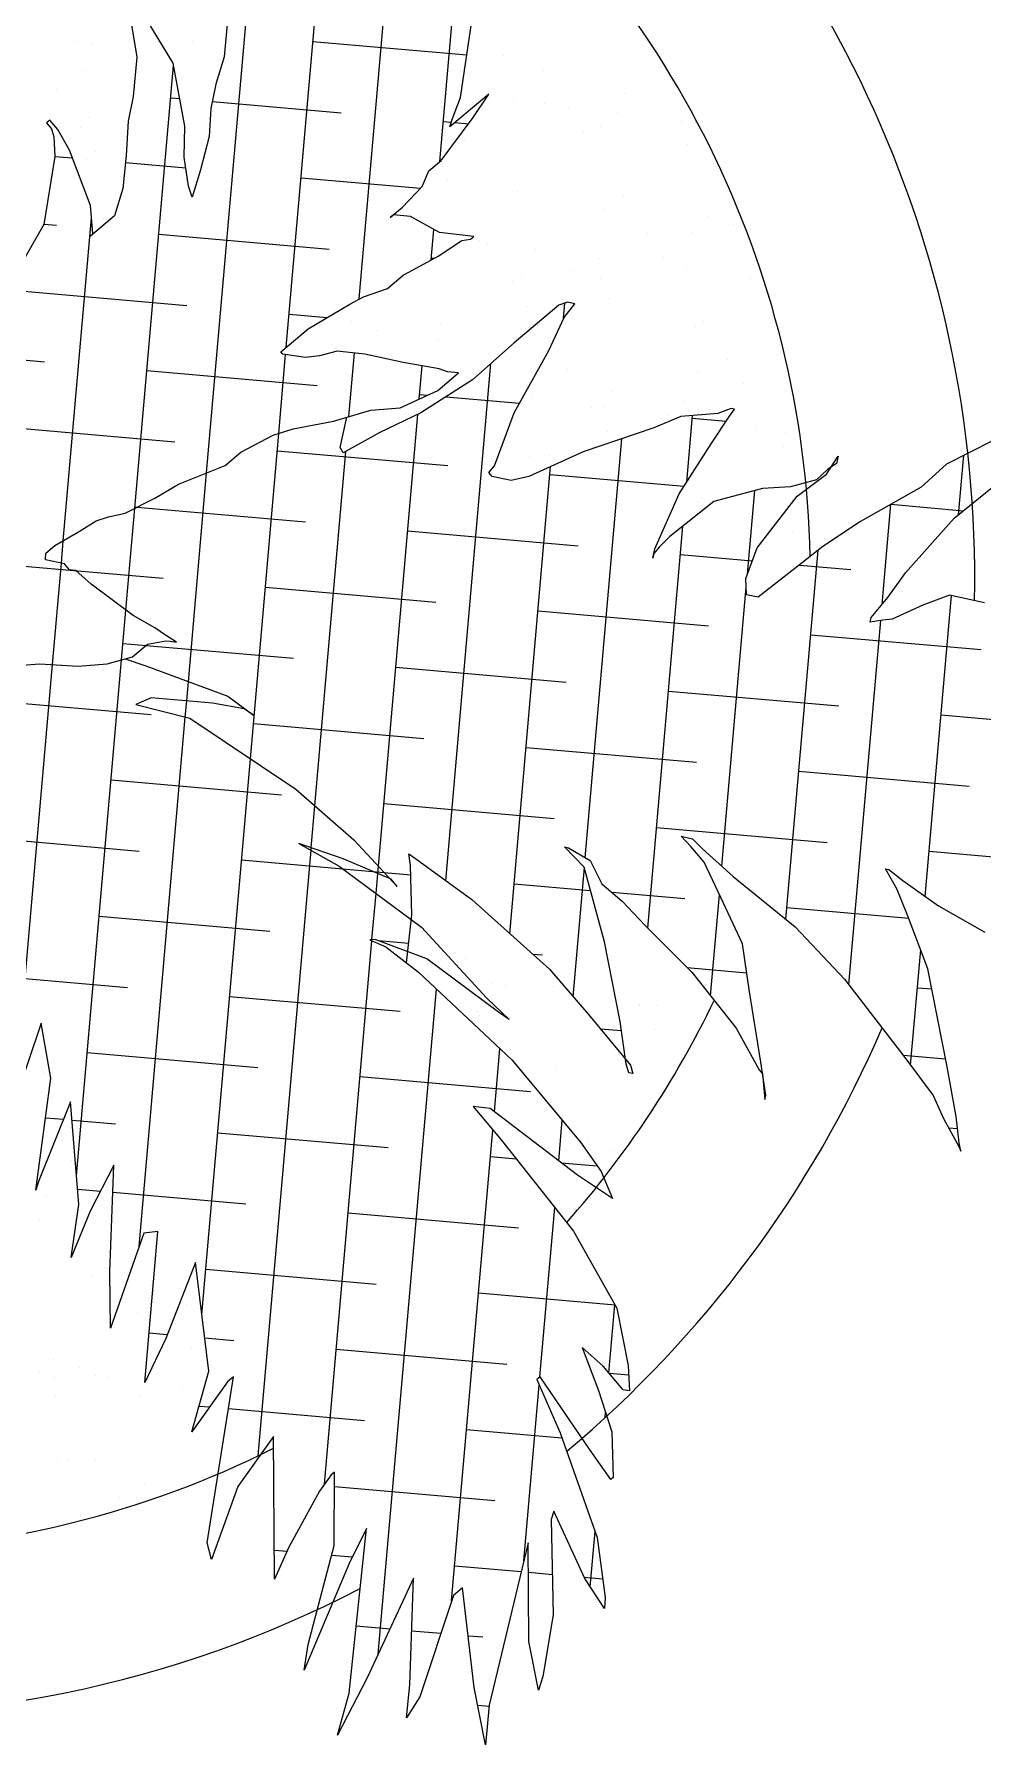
# Model space of a CAD drawing. Header units: inches. Extents: x -422522 to 22891, y -2973 to 414515.
# Drawn here: x 22395.19 to 22408.22, y 5241.13 to 5264.6 of the extents above; entities that cross this region are included whole.
import ezdxf

# ---------------------------------------------------------------- set-up
doc = ezdxf.new("R2010")
doc.units = ezdxf.units.IN
doc.header["$MEASUREMENT"] = 0
doc.layers.add('ARREDAMENTO', color=8, linetype='Continuous', lineweight=13)

msp = doc.modelspace()

# ---------------------------------------------------------------- linework, layer by layer
at = {"layer": 'ARREDAMENTO'}
for p, q in [((22399.65459, 5260.97092), (22400.36092, 5269.05963)), ((22400.76244, 5262.85756), (22401.07153, 5266.39724)), ((22398.65365, 5260.30861), (22399.16534, 5266.16824)), ((22397.55986, 5258.58296), (22398.18663, 5265.76052)), ((22396.4966, 5264.92386), (22396.60227, 5264.2893)), ((22397.85075, 5264.83653), (22397.8013, 5264.29431)), ((22401.04578, 5263.73519), (22401.20624, 5264.81566)), ((22397.09932, 5264.2058), (22396.75437, 5264.7786)), ((22395.79303, 5264.50052), (22395.79303, 5264.50052)), ((22395.97933, 5264.47602), (22395.97933, 5264.47602)), ((22397.36144, 5264.50556), (22397.36144, 5264.50556)), ((22399.02003, 5264.5042), (22401.13259, 5264.31973)), ((22395.8614, 5264.10904), (22395.8614, 5264.10904)), ((22396.60227, 5264.2893), (22396.55282, 5263.74708)), ((22396.57462, 5258.10039), (22397.10509, 5264.17515)), ((22397.26228, 5263.34115), (22397.09932, 5264.2058)), ((22397.8013, 5264.29431), (22397.6878, 5263.92087)), ((22397.76693, 5264.2078), (22397.76693, 5264.2078)), ((22401.64187, 5264.30909), (22401.64187, 5264.30909)), ((22402.19059, 5264.10808), (22402.19059, 5264.10808)), ((22397.6878, 5263.92087), (22397.61985, 5263.58566)), ((22397.69267, 5263.98581), (22397.69267, 5263.98581)), ((22402.93224, 5263.90247), (22402.93224, 5263.90247)), ((22395.49522, 5263.84386), (22395.49522, 5263.84386)), ((22396.55282, 5263.74708), (22396.48487, 5263.41187)), ((22397.06637, 5263.7317), (22397.19072, 5263.72084)), ((22397.63931, 5263.68167), (22399.40628, 5263.52737)), ((22401.43324, 5263.78224), (22400.89813, 5263.33308)), ((22400.93673, 5263.44893), (22401.04578, 5263.73519)), ((22401.1287, 5263.79895), (22401.1287, 5263.79895)), ((22401.2171, 5263.46173), (22401.43324, 5263.78224)), ((22401.77283, 5263.72486), (22401.77283, 5263.72486)), ((22402.00804, 5263.68333), (22402.00804, 5263.68333)), ((22402.19434, 5263.65884), (22402.19434, 5263.65884)), ((22403.29067, 5263.78952), (22403.29067, 5263.78952)), ((22395.40664, 5263.42481), (22395.36109, 5263.38658)), ((22395.36109, 5263.38658), (22395.42959, 5263.30498)), ((22395.51622, 5263.29425), (22395.40664, 5263.42481)), ((22395.93506, 5263.4627), (22395.93506, 5263.4627)), ((22396.48487, 5263.41187), (22396.45356, 5262.94051)), ((22397.61985, 5263.58566), (22397.59299, 5263.20148)), ((22400.78019, 5262.87246), (22401.2171, 5263.46173)), ((22400.81022, 5263.40478), (22400.91886, 5263.39529)), ((22400.89813, 5263.33308), (22400.93673, 5263.44893)), ((22400.96722, 5263.39107), (22401.1527, 5263.37487)), ((22402.52182, 5263.58833), (22402.52182, 5263.58833)), ((22403.20037, 5263.52656), (22403.20037, 5263.52656)), ((22404.07971, 5263.41094), (22404.07971, 5263.41094)), ((22404.26602, 5263.38644), (22404.26602, 5263.38644)), ((22395.42959, 5263.30498), (22395.46392, 5263.19471)), ((22395.46392, 5263.19471), (22395.47566, 5262.9264)), ((22395.67615, 5263.01123), (22395.51622, 5263.29425)), ((22395.82646, 5263.32411), (22395.82646, 5263.32411)), ((22396.2935, 5263.34975), (22396.2935, 5263.34975)), ((22397.25143, 5262.91479), (22397.26228, 5263.34115)), ((22397.59299, 5263.20148), (22397.47505, 5262.74086)), ((22401.10037, 5263.15737), (22401.10037, 5263.15737)), ((22402.7339, 5263.25556), (22402.7339, 5263.25556)), ((22402.96848, 5263.34316), (22402.96848, 5263.34316)), ((22395.47566, 5262.9264), (22395.32641, 5261.99442)), ((22395.47561, 5262.92751), (22395.71588, 5262.90653)), ((22395.96435, 5262.25171), (22395.67615, 5263.01123)), ((22396.03853, 5262.99134), (22396.03853, 5262.99134)), ((22396.45356, 5262.94051), (22396.40856, 5262.48548)), ((22397.3112, 5262.51988), (22397.25143, 5262.91479)), ((22401.45881, 5263.04442), (22401.45881, 5263.04442)), ((22404.1582, 5263.09662), (22404.1582, 5263.09662)), ((22395.91488, 5262.88883), (22395.91488, 5262.88883)), ((22396.44391, 5262.84296), (22397.27326, 5262.77053)), ((22397.47505, 5262.74086), (22397.36155, 5262.36742)), ((22400.5185, 5262.51372), (22400.60941, 5262.72911)), ((22400.60941, 5262.72911), (22400.78019, 5262.87246)), ((22404.13526, 5262.80317), (22404.13526, 5262.80317)), ((22396.40856, 5262.48548), (22396.29506, 5262.11204)), ((22397.36155, 5262.36742), (22397.3112, 5262.51988)), ((22398.85656, 5262.63228), (22400.49507, 5262.4892)), ((22400.24988, 5262.23261), (22400.5185, 5262.51372)), ((22400.86768, 5262.59386), (22400.86768, 5262.59386)), ((22401.82878, 5262.44833), (22401.82878, 5262.44833)), ((22403.14345, 5262.51356), (22403.14345, 5262.51356)), ((22395.99904, 5261.86357), (22395.96435, 5262.25171)), ((22400.0791, 5262.08926), (22400.24988, 5262.23261)), ((22403.28731, 5262.38719), (22403.28731, 5262.38719)), ((22395.32641, 5261.99442), (22394.77601, 5261.03171)), ((22395.32689, 5261.9974), (22395.49896, 5261.98237)), ((22395.59251, 5257.65361), (22395.97936, 5262.08374)), ((22396.29506, 5262.11204), (22395.96489, 5261.8349)), ((22396.14627, 5262.07379), (22396.14627, 5262.07379)), ((22400.12464, 5262.12749), (22400.0791, 5262.08926)), ((22400.35947, 5262.10205), (22400.12464, 5262.12749)), ((22400.75867, 5261.88079), (22400.35947, 5262.10205)), ((22403.0185, 5262.20179), (22403.0185, 5262.20179)), ((22404.43382, 5262.10694), (22404.43382, 5262.10694)), ((22404.79225, 5261.99399), (22404.79225, 5261.99399)), ((22395.96489, 5261.8349), (22395.99904, 5261.86357)), ((22396.90291, 5261.85978), (22399.24281, 5261.65545)), ((22400.6444, 5261.50583), (22400.68091, 5261.92389)), ((22400.73857, 5261.55792), (22401.06198, 5261.77375)), ((22401.22832, 5261.82992), (22400.75867, 5261.88079)), ((22401.06198, 5261.77375), (22401.18278, 5261.79169)), ((22401.18278, 5261.79169), (22401.22832, 5261.82992)), ((22401.31158, 5261.76846), (22401.31158, 5261.76846)), ((22403.61855, 5261.86744), (22403.61855, 5261.86744)), ((22404.21168, 5261.87641), (22404.21168, 5261.87641)), ((22400.447, 5261.39664), (22400.73857, 5261.55792)), ((22400.64676, 5261.53285), (22400.68691, 5261.52934)), ((22401.42109, 5261.72549), (22401.42109, 5261.72549)), ((22402.07607, 5261.64422), (22402.07607, 5261.64422)), ((22402.95541, 5261.5286), (22402.95541, 5261.5286)), ((22403.14171, 5261.50411), (22403.14171, 5261.50411)), ((22403.83062, 5261.53467), (22403.83062, 5261.53467)), ((22400.04389, 5261.11391), (22400.26021, 5261.29548)), ((22400.26021, 5261.29548), (22400.447, 5261.39664)), ((22401.8788, 5261.30697), (22401.8788, 5261.30697)), ((22402.60195, 5261.36184), (22402.60195, 5261.36184)), ((22404.14774, 5261.37183), (22404.14774, 5261.37183)), ((22394.94925, 5261.08728), (22397.28916, 5260.88295)), ((22399.71122, 5261.00158), (22400.04389, 5261.11391)), ((22401.75233, 5261.20574), (22401.75233, 5261.20574)), ((22402.96039, 5261.24889), (22402.96039, 5261.24889)), ((22405.02708, 5261.25621), (22405.02708, 5261.25621)), ((22398.95498, 5260.56154), (22399.52443, 5260.90043)), ((22399.52443, 5260.90043), (22399.71122, 5261.00158)), ((22402.39702, 5260.8864), (22401.77995, 5260.36831)), ((22401.96441, 5260.87297), (22401.96441, 5260.87297)), ((22402.51242, 5260.92632), (22402.39702, 5260.8864)), ((22402.46075, 5260.70592), (22402.47899, 5260.91475)), ((22402.46638, 5260.71829), (22402.61402, 5260.90384)), ((22402.61402, 5260.90384), (22402.51242, 5260.92632)), ((22403.07198, 5260.98158), (22403.07198, 5260.98158)), ((22398.6931, 5260.76035), (22399.21279, 5260.71497)), ((22399.54937, 5260.65868), (22399.54937, 5260.65868)), ((22400.77008, 5260.61674), (22400.77008, 5260.61674)), ((22402.25888, 5260.26231), (22402.46638, 5260.71829)), ((22404.26762, 5260.59988), (22404.26762, 5260.59988)), ((22404.38403, 5260.66631), (22404.38403, 5260.66631)), ((22404.64503, 5260.71803), (22404.64503, 5260.71803)), ((22398.57927, 5260.24618), (22398.95498, 5260.56154)), ((22399.88612, 5260.54404), (22399.88612, 5260.54404)), ((22400.73909, 5260.41214), (22400.73909, 5260.41214)), ((22401.12852, 5260.50379), (22401.12852, 5260.50379)), ((22401.77995, 5260.36831), (22401.21102, 5259.8614)), ((22405.45735, 5260.35334), (22405.45735, 5260.35334)), ((22393.58678, 5260.26315), (22395.3355, 5260.11045)), ((22398.55037, 5259.12581), (22398.64486, 5260.2079)), ((22398.60666, 5260.21354), (22398.57927, 5260.24618)), ((22398.91674, 5260.16781), (22398.60666, 5260.21354)), ((22399.11047, 5260.19134), (22398.91674, 5260.16781)), ((22399.34974, 5260.25309), (22399.11047, 5260.19134)), ((22399.73275, 5260.21295), (22399.34974, 5260.25309)), ((22399.51368, 5259.35723), (22399.58971, 5260.22794)), ((22400.25719, 5260.09681), (22399.73275, 5260.21295)), ((22400.09819, 5260.21127), (22400.09819, 5260.21127)), ((22400.75424, 5260.0133), (22400.25719, 5260.09681)), ((22401.78054, 5259.40801), (22402.25888, 5260.26231)), ((22404.71527, 5260.14656), (22404.71527, 5260.14656)), ((22396.73944, 5259.98785), (22399.07935, 5259.78352)), ((22400.47787, 5259.59877), (22400.51754, 5260.05307)), ((22401.21102, 5259.8614), (22400.50157, 5259.4074)), ((22400.73182, 5259.71631), (22401.01646, 5259.95522)), ((22400.86827, 5259.96993), (22400.75424, 5260.0133)), ((22400.84369, 5252.98794), (22401.46355, 5260.0864)), ((22401.01646, 5259.95522), (22400.86827, 5259.96993)), ((22402.51782, 5260.00461), (22402.51782, 5260.00461)), ((22402.81316, 5259.97293), (22402.81316, 5259.97293)), ((22404.29576, 5259.95786), (22404.29576, 5259.95786)), ((22400.21468, 5259.47696), (22400.73182, 5259.71631)), ((22400.4833, 5259.66092), (22400.5917, 5259.65146)), ((22400.84798, 5259.62908), (22401.85508, 5259.54113)), ((22400.95176, 5259.76189), (22400.95176, 5259.76189)), ((22403.12792, 5259.70505), (22403.12792, 5259.70505)), ((22404.92734, 5259.81379), (22404.92734, 5259.81379)), ((22399.30082, 5259.29406), (22399.81352, 5259.44623)), ((22399.81352, 5259.44623), (22400.21468, 5259.47696)), ((22400.50157, 5259.4074), (22399.93975, 5259.13895)), ((22401.51318, 5258.68159), (22401.78054, 5259.40801)), ((22402.0174, 5259.62177), (22402.0174, 5259.62177)), ((22402.84905, 5259.48486), (22402.84905, 5259.48486)), ((22403.02343, 5259.4895), (22403.02343, 5259.4895)), ((22404.5799, 5259.39943), (22404.06873, 5259.35982)), ((22404.10353, 5259.56631), (22404.10353, 5259.56631)), ((22404.31764, 5259.45851), (22404.31764, 5259.45851)), ((22404.46196, 5259.45336), (22404.46196, 5259.45336)), ((22404.76256, 5259.46811), (22404.5799, 5259.39943)), ((22404.73954, 5259.3641), (22404.8061, 5259.45847)), ((22404.8061, 5259.45847), (22404.76256, 5259.46811)), ((22394.78579, 5259.21535), (22397.12569, 5259.01102)), ((22398.47361, 5259.10042), (22398.74703, 5259.19084)), ((22398.74703, 5259.19084), (22399.30082, 5259.29406)), ((22399.39175, 5258.93292), (22399.48369, 5259.34833)), ((22399.91803, 5253.18766), (22400.4594, 5259.38725)), ((22403.69879, 5259.20165), (22402.7274, 5258.8711)), ((22404.06873, 5259.35982), (22403.69879, 5259.20165)), ((22403.90277, 5259.37388), (22403.90277, 5259.37388)), ((22404.15066, 5258.4581), (22404.2305, 5259.37235)), ((22404.22715, 5259.334), (22404.69276, 5259.29334)), ((22404.48781, 5258.98337), (22404.73954, 5259.3641)), ((22405.0951, 5259.2171), (22405.0951, 5259.2171)), ((22398.0294, 5258.86666), (22398.47361, 5259.10042)), ((22398.16049, 5254.66106), (22398.55037, 5259.12581)), ((22399.43599, 5258.85766), (22399.39175, 5258.93292)), ((22399.93975, 5259.13895), (22399.43599, 5258.85766)), ((22402.75742, 5253.30318), (22403.25944, 5259.05215)), ((22403.06113, 5259.15209), (22403.06113, 5259.15209)), ((22404.0463, 5258.2955), (22404.48781, 5258.98337)), ((22405.48075, 5258.94542), (22405.48075, 5258.94542)), ((22405.51082, 5259.13313), (22405.51082, 5259.13313)), ((22408.34844, 5259.02358), (22407.71476, 5258.70557)), ((22397.17514, 5258.42779), (22397.81308, 5258.68508)), ((22397.81308, 5258.68508), (22398.0294, 5258.86666)), ((22398.52964, 5258.88842), (22400.86955, 5258.68409)), ((22399.0472, 5254.01529), (22399.4718, 5258.87765)), ((22402.7274, 5258.8711), (22401.98291, 5258.53397)), ((22401.98822, 5258.81023), (22401.98822, 5258.81023)), ((22402.27166, 5258.82121), (22402.27166, 5258.82121)), ((22406.07045, 5258.56761), (22406.2319, 5258.81556)), ((22406.20888, 5258.71155), (22406.08426, 5258.63002)), ((22406.2319, 5258.81556), (22406.20888, 5258.71155)), ((22407.71476, 5258.70557), (22407.37064, 5258.38894)), ((22407.88392, 5258.00982), (22407.95521, 5258.82625)), ((22397.30976, 5255.71886), (22397.55986, 5258.58296)), ((22401.43211, 5258.59042), (22401.51318, 5258.68159)), ((22401.48095, 5258.53597), (22401.43211, 5258.59042)), ((22401.74219, 5258.47814), (22401.48095, 5258.53597)), ((22401.72316, 5252.25932), (22402.28295, 5258.66984)), ((22401.98291, 5258.53397), (22401.74219, 5258.47814)), ((22402.27349, 5258.5615), (22404.11388, 5258.40079)), ((22405.93132, 5258.48929), (22405.5752, 5258.39354)), ((22405.66828, 5258.26382), (22406.07045, 5258.56761)), ((22406.08426, 5258.63002), (22405.93132, 5258.48929)), ((22407.82405, 5257.96125), (22408.58485, 5258.57846)), ((22396.43936, 5258.03274), (22396.84941, 5258.23784)), ((22396.84941, 5258.23784), (22397.17514, 5258.42779)), ((22403.71168, 5257.54032), (22404.0463, 5258.2955)), ((22404.37112, 5258.2383), (22404.37112, 5258.2383)), ((22405.18934, 5258.36983), (22404.52523, 5258.18949)), ((22404.98332, 5257.19338), (22405.08355, 5258.3411)), ((22405.11597, 5257.55683), (22405.66828, 5258.26382)), ((22405.5752, 5258.39354), (22405.18934, 5258.36983)), ((22407.37064, 5258.38894), (22406.53587, 5257.91904)), ((22396.04515, 5257.92438), (22396.21148, 5257.98054)), ((22396.21148, 5257.98054), (22396.43936, 5258.03274)), ((22396.45245, 5256.70127), (22396.57462, 5258.10039)), ((22396.57598, 5258.11592), (22396.60126, 5258.11372)), ((22396.60126, 5258.11372), (22398.91589, 5257.91159)), ((22404.52523, 5258.18949), (22403.91737, 5257.71301)), ((22404.31474, 5258.1774), (22404.31474, 5258.1774)), ((22406.83323, 5256.77773), (22406.95342, 5258.15408)), ((22406.95149, 5258.153), (22407.95264, 5258.06557)), ((22395.4757, 5257.58549), (22395.80143, 5257.77545)), ((22395.80143, 5257.77545), (22396.04515, 5257.92438)), ((22400.31983, 5257.789), (22402.65974, 5257.58467)), ((22403.61598, 5252.33511), (22404.09796, 5257.85457)), ((22403.94578, 5257.76397), (22403.94578, 5257.76397)), ((22405.56677, 5257.8566), (22405.56677, 5257.8566)), ((22405.60511, 5257.77078), (22405.60511, 5257.77078)), ((22406.53587, 5257.91904), (22406.01829, 5257.57533)), ((22407.15633, 5257.21434), (22407.82405, 5257.96125)), ((22395.35046, 5257.48037), (22395.4757, 5257.58549)), ((22395.56552, 5257.34457), (22395.59251, 5257.65361)), ((22403.68405, 5257.4155), (22403.71168, 5257.54032)), ((22403.77894, 5257.56907), (22403.69787, 5257.47791)), ((22403.91737, 5257.71301), (22403.77894, 5257.56907)), ((22404.96122, 5257.13282), (22405.11597, 5257.55683)), ((22405.513, 5252.45897), (22405.95538, 5257.52496)), ((22406.01829, 5257.57533), (22405.74073, 5257.35308)), ((22394.62232, 5257.34342), (22395.73593, 5257.24618)), ((22395.34602, 5257.39318), (22395.35046, 5257.48037)), ((22395.60824, 5257.33511), (22395.34602, 5257.39318)), ((22395.44401, 5255.95304), (22395.56552, 5257.34457)), ((22395.67673, 5257.25351), (22395.60824, 5257.33511)), ((22403.69787, 5257.47791), (22403.68405, 5257.4155)), ((22404.06369, 5257.46207), (22405.04995, 5257.37595)), ((22405.74073, 5257.35308), (22405.13287, 5256.8766)), ((22405.69774, 5257.31938), (22406.40359, 5257.25774)), ((22395.76336, 5257.24278), (22395.67673, 5257.25351)), ((22395.73593, 5257.24618), (22396.96223, 5257.13909)), ((22395.97559, 5257.0593), (22395.76336, 5257.24278)), ((22396.55287, 5256.62587), (22395.97559, 5257.0593)), ((22404.97323, 5256.91194), (22404.96122, 5257.13282)), ((22405.03644, 5257.19465), (22405.03644, 5257.19465)), ((22406.9138, 5256.87522), (22407.15633, 5257.21434)), ((22398.36618, 5257.0165), (22400.70608, 5256.81217)), ((22404.63334, 5253.18544), (22404.96767, 5257.01414)), ((22405.13287, 5256.8766), (22404.97323, 5256.91194)), ((22406.68509, 5256.59851), (22406.9138, 5256.87522)), ((22407.75807, 5256.90657), (22407.39274, 5256.76921)), ((22407.42632, 5252.76957), (22407.78702, 5256.90016)), ((22408.23701, 5256.80056), (22407.75807, 5256.90657)), ((22396.39289, 5256.01918), (22396.45245, 5256.70127)), ((22396.84943, 5256.45753), (22396.55287, 5256.62587)), ((22402.11003, 5256.68957), (22404.44994, 5256.48524)), ((22406.67128, 5256.5361), (22406.68509, 5256.59851)), ((22406.97005, 5256.57908), (22406.84474, 5256.56317)), ((22407.39274, 5256.76921), (22406.97005, 5256.57908)), ((22396.99317, 5256.35565), (22396.84943, 5256.45753)), ((22397.1483, 5256.26332), (22396.99317, 5256.35565)), ((22405.85388, 5256.36264), (22408.19379, 5256.15832)), ((22406.3777, 5251.56116), (22406.81407, 5256.55839)), ((22406.84474, 5256.56317), (22406.67128, 5256.5361)), ((22396.41252, 5256.244), (22396.72792, 5256.21645)), ((22396.5422, 5256.06057), (22396.74714, 5256.23259)), ((22396.72792, 5256.21645), (22398.75243, 5256.03967)), ((22396.74714, 5256.23259), (22397.00011, 5256.27802)), ((22397.00011, 5256.27802), (22397.06166, 5256.27405)), ((22397.06166, 5256.27405), (22397.1483, 5256.26332)), ((22394.86464, 5255.93207), (22395.26579, 5255.9628)), ((22395.0084, 5250.96458), (22395.44401, 5255.95304)), ((22395.26579, 5255.9628), (22395.79468, 5255.93383)), ((22395.77463, 5248.93906), (22396.39289, 5256.01918)), ((22395.79468, 5255.93383), (22396.19584, 5255.96456)), ((22396.19584, 5255.96456), (22396.5422, 5256.06057)), ((22396.44324, 5256.03314), (22396.72473, 5255.9356)), ((22396.72473, 5255.9356), (22397.85135, 5255.51821)), ((22400.15637, 5255.91707), (22402.49628, 5255.71274)), ((22397.28674, 5255.45522), (22397.30976, 5255.71886)), ((22394.45886, 5255.4715), (22396.79877, 5255.26717)), ((22396.80051, 5255.4985), (22396.58864, 5255.40411)), ((22396.58864, 5255.40411), (22397.32744, 5255.21754)), ((22397.63947, 5255.42382), (22396.80051, 5255.4985)), ((22397.26731, 5255.23273), (22397.28674, 5255.45522)), ((22398.07497, 5255.34428), (22397.63947, 5255.42382)), ((22397.85135, 5255.51821), (22398.20501, 5255.25871)), ((22403.90022, 5255.59014), (22406.24013, 5255.38582)), ((22396.63279, 5247.96634), (22397.26731, 5255.23273)), ((22397.32744, 5255.21754), (22398.78532, 5254.24367)), ((22398.20501, 5255.25871), (22398.07497, 5255.34428)), ((22407.64408, 5255.26322), (22409.98398, 5255.05889)), ((22398.20271, 5255.14457), (22400.54262, 5254.94024)), ((22401.94657, 5254.81764), (22404.28647, 5254.61332)), ((22397.49462, 5247.03576), (22398.16049, 5254.66106)), ((22405.69042, 5254.49072), (22408.03033, 5254.28639)), ((22396.24905, 5254.37207), (22398.58896, 5254.16774)), ((22398.78532, 5254.24367), (22399.58176, 5253.54913)), ((22398.99698, 5253.44015), (22399.0472, 5254.01529)), ((22399.99291, 5254.04514), (22402.33282, 5253.84082)), ((22394.2954, 5253.59957), (22396.6353, 5253.39524)), ((22399.58176, 5253.54913), (22400.17754, 5252.9087)), ((22403.73676, 5253.71822), (22406.07667, 5253.51389)), ((22404.07227, 5253.59799), (22404.23191, 5253.56265)), ((22404.20889, 5253.45864), (22404.07227, 5253.59799)), ((22404.23191, 5253.56265), (22404.36853, 5253.4233)), ((22398.2683, 5245.09551), (22398.99397, 5253.40574)), ((22399.43393, 5253.28596), (22398.8273, 5253.50002)), ((22398.8273, 5253.50002), (22399.38163, 5253.18642)), ((22398.99397, 5253.40574), (22398.99698, 5253.44015)), ((22400.09536, 5253.00662), (22399.43393, 5253.28596)), ((22400.36027, 5253.19754), (22400.33444, 5253.35601)), ((22400.33444, 5253.35601), (22400.42683, 5253.29192)), ((22400.42683, 5253.29192), (22401.20023, 5252.72794)), ((22402.74475, 5253.17168), (22402.4715, 5253.45038)), ((22402.4715, 5253.45038), (22402.52955, 5253.43753)), ((22402.52955, 5253.43753), (22402.82582, 5253.26285)), ((22404.38975, 5253.24403), (22404.20889, 5253.45864)), ((22404.36853, 5253.4233), (22404.78761, 5253.04686)), ((22407.48061, 5253.39129), (22409.82052, 5253.18696)), ((22398.03925, 5253.27264), (22399.42913, 5253.15128)), ((22399.38163, 5253.18642), (22400.50879, 5252.35222)), ((22399.42913, 5253.15128), (22399.83722, 5253.11564)), ((22399.83722, 5253.11564), (22399.9981, 5253.10159)), ((22399.88537, 5252.81361), (22399.90909, 5253.08528)), ((22399.90909, 5253.08528), (22399.91803, 5253.18766)), ((22399.9981, 5253.10159), (22400.36344, 5253.06969)), ((22400.37717, 5252.51732), (22400.36027, 5253.19754)), ((22402.59081, 5251.39529), (22402.74564, 5253.16836)), ((22403.02109, 5252.15034), (22402.74475, 5253.17168)), ((22402.82582, 5253.26285), (22402.98366, 5252.94423)), ((22404.61695, 5252.7573), (22404.38975, 5253.24403)), ((22406.88113, 5253.15086), (22406.92467, 5253.14122)), ((22407.03367, 5252.87706), (22406.88113, 5253.15086)), ((22406.92467, 5253.14122), (22407.11935, 5252.98903)), ((22400.17754, 5252.9087), (22400.09536, 5253.00662)), ((22401.7831, 5252.94572), (22402.83063, 5252.85424)), ((22402.98366, 5252.94423), (22403.26612, 5252.70713)), ((22403.12107, 5252.82888), (22404.12301, 5252.74139)), ((22404.78761, 5253.04686), (22405.63958, 5252.35637)), ((22407.1823, 5252.51683), (22407.03367, 5252.87706)), ((22407.11935, 5252.98903), (22407.60569, 5252.64134)), ((22399.82992, 5252.17864), (22399.88537, 5252.81361)), ((22401.20023, 5252.72794), (22402.26739, 5251.77161)), ((22403.26612, 5252.70713), (22403.5737, 5252.37719)), ((22404.47816, 5251.40837), (22404.59926, 5252.7952)), ((22404.91812, 5252.12326), (22404.61695, 5252.7573)), ((22405.52696, 5252.61879), (22407.19889, 5252.47279)), ((22407.60569, 5252.64134), (22408.24176, 5252.28233)), ((22396.08559, 5252.50014), (22398.4255, 5252.29581)), ((22400.30313, 5251.85927), (22400.37717, 5252.51732)), ((22400.50879, 5252.35222), (22401.40362, 5251.37864)), ((22403.4468, 5252.42884), (22403.4468, 5252.42884)), ((22403.5737, 5252.37719), (22404.22248, 5251.73168)), ((22405.63958, 5252.35637), (22406.3181, 5251.63882)), ((22407.46044, 5251.77878), (22407.1823, 5252.51683)), ((22399.17731, 5244.70514), (22399.82871, 5252.16482)), ((22399.8753, 5252.18211), (22399.80237, 5252.17652)), ((22399.80237, 5252.17652), (22400.01904, 5252.08023)), ((22400.58458, 5251.91512), (22399.8753, 5252.18211)), ((22399.91992, 5252.16532), (22400.3335, 5252.1292)), ((22400.54058, 5252.33709), (22400.54058, 5252.33709)), ((22403.23547, 5251.05543), (22403.02109, 5252.15034)), ((22405.0069, 5251.49259), (22404.91812, 5252.12326)), ((22400.01904, 5252.08023), (22400.46628, 5251.73237)), ((22401.568, 5251.1828), (22400.58458, 5251.91512)), ((22401.11145, 5251.91571), (22401.11145, 5251.91571)), ((22402.03407, 5251.9807), (22402.16935, 5251.96889)), ((22403.11266, 5251.94442), (22403.11266, 5251.94442)), ((22407.22416, 5250.45453), (22407.3625, 5252.03867)), ((22395.01191, 5251.6508), (22396.47184, 5251.52331)), ((22400.46628, 5251.73237), (22401.74892, 5250.52796)), ((22400.59788, 5251.68777), (22400.59788, 5251.68777)), ((22402.26739, 5251.77161), (22402.80007, 5251.1518)), ((22403.17227, 5251.79766), (22403.17227, 5251.79766)), ((22403.4711, 5251.83147), (22403.4711, 5251.83147)), ((22404.15866, 5251.79518), (22404.97433, 5251.72395)), ((22404.22248, 5251.73168), (22404.82913, 5250.96456)), ((22407.72577, 5250.43254), (22407.46044, 5251.77878)), ((22399.91681, 5242.37357), (22400.71376, 5251.49999)), ((22401.47722, 5251.57215), (22401.47722, 5251.57215)), ((22401.66353, 5251.54765), (22401.66353, 5251.54765)), ((22402.3071, 5251.53401), (22402.3071, 5251.53401)), ((22405.16713, 5250.49695), (22405.0069, 5251.49259)), ((22406.3181, 5251.63882), (22407.14524, 5250.56104)), ((22407.31715, 5251.51937), (22407.51498, 5251.50209)), ((22397.87579, 5251.40072), (22400.21569, 5251.19639)), ((22401.28079, 5251.19932), (22401.28079, 5251.19932)), ((22401.40362, 5251.37864), (22401.71174, 5251.08091)), ((22401.71174, 5251.08091), (22401.568, 5251.1828)), ((22403.49682, 5251.28747), (22403.49682, 5251.28747)), ((22403.50351, 5251.27791), (22403.50351, 5251.27791)), ((22403.5489, 5251.29975), (22403.5489, 5251.29975)), ((22403.7352, 5251.27526), (22403.7352, 5251.27526)), ((22395.29038, 5251.03194), (22394.9225, 5249.94426)), ((22395.419, 5250.27756), (22395.29038, 5251.03194)), ((22401.30606, 5251.13596), (22401.30606, 5251.13596)), ((22401.63923, 5251.08637), (22401.63923, 5251.08637)), ((22402.80007, 5251.1518), (22403.37699, 5250.45673)), ((22402.96213, 5250.95656), (22403.25318, 5250.93115)), ((22403.31894, 5250.46958), (22403.23547, 5251.05543)), ((22403.71559, 5250.94514), (22403.71559, 5250.94514)), ((22404.82913, 5250.96456), (22405.14411, 5250.39294)), ((22395.92213, 5250.62822), (22398.26204, 5250.42389)), ((22401.51009, 5249.81929), (22401.58539, 5250.68152)), ((22401.74892, 5250.52796), (22402.6941, 5249.40191)), ((22403.35397, 5250.35272), (22403.31894, 5250.46958)), ((22403.32387, 5250.5555), (22403.32387, 5250.5555)), ((22405.23469, 5250.04556), (22405.16713, 5250.49695)), ((22407.12036, 5250.59345), (22407.7034, 5250.54254)), ((22407.14524, 5250.56104), (22407.53209, 5250.03897)), ((22395.21354, 5248.74205), (22395.419, 5250.27756)), ((22395.33023, 5250.35023), (22395.33023, 5250.35023)), ((22399.66598, 5250.30129), (22402.00589, 5250.09696)), ((22402.35712, 5250.39265), (22402.35712, 5250.39265)), ((22403.41202, 5250.33987), (22403.35397, 5250.35272)), ((22403.37699, 5250.45673), (22403.41202, 5250.33987)), ((22405.14411, 5250.39294), (22405.19295, 5250.33848)), ((22405.19295, 5250.33848), (22405.22087, 5249.98315)), ((22407.84888, 5249.75063), (22407.72577, 5250.43254)), ((22403.5503, 5250.06726), (22403.5503, 5250.06726)), ((22405.22087, 5249.98315), (22405.23469, 5250.04556)), ((22407.53209, 5250.03897), (22407.67542, 5249.72356)), ((22395.69297, 5249.95117), (22395.25215, 5248.85791)), ((22395.30944, 5249.80316), (22395.30944, 5249.80316)), ((22395.80648, 5248.54431), (22395.69297, 5249.95117)), ((22401.45344, 5249.86268), (22401.21862, 5249.88811)), ((22401.21862, 5249.88811), (22401.60217, 5249.43117)), ((22402.64909, 5248.94688), (22401.45344, 5249.86268)), ((22395.34646, 5249.73539), (22395.59713, 5249.7135)), ((22395.71296, 5249.70338), (22396.30838, 5249.65139)), ((22400.9237, 5243.10409), (22401.48807, 5249.5671)), ((22402.39407, 5249.14221), (22402.44288, 5249.7012)), ((22407.67542, 5249.72356), (22407.8821, 5249.35048)), ((22407.74625, 5249.59569), (22407.86848, 5249.58502)), ((22407.89131, 5249.39208), (22407.84888, 5249.75063)), ((22397.71232, 5249.52879), (22400.05223, 5249.32446)), ((22401.60217, 5249.43117), (22402.59537, 5248.17853)), ((22402.6941, 5249.40191), (22402.975, 5248.9979)), ((22402.78237, 5249.40379), (22402.78237, 5249.40379)), ((22407.8821, 5249.35048), (22407.91183, 5249.27843)), ((22407.91183, 5249.27843), (22407.89131, 5249.39208)), ((22395.70742, 5249.15085), (22395.70742, 5249.15085)), ((22396.28448, 5249.08462), (22395.9616, 5248.45198)), ((22396.23165, 5247.62159), (22396.28448, 5249.08462)), ((22401.45618, 5249.20187), (22401.80836, 5249.17111)), ((22402.42685, 5249.1171), (22402.92219, 5249.07385)), ((22403.14081, 5249.29084), (22403.14081, 5249.29084)), ((22395.25215, 5248.85791), (22395.21354, 5248.74205)), ((22403.13048, 5248.62769), (22402.64909, 5248.94688)), ((22402.975, 5248.9979), (22403.13048, 5248.62769)), ((22395.35946, 5248.66179), (22395.35946, 5248.66179)), ((22395.78959, 5248.75359), (22396.10163, 5248.72634)), ((22396.27101, 5248.71155), (22398.09857, 5248.55196)), ((22395.70028, 5247.81537), (22395.80648, 5248.54431)), ((22395.9616, 5248.45198), (22395.70028, 5247.81537)), ((22399.50252, 5248.42936), (22401.84243, 5248.22504)), ((22402.13531, 5246.17896), (22402.33824, 5248.50284)), ((22395.27157, 5248.32778), (22395.27157, 5248.32778)), ((22396.69827, 5248.15235), (22396.23949, 5246.84928)), ((22396.25073, 5248.29833), (22396.25073, 5248.29833)), ((22396.892, 5248.17587), (22396.69827, 5248.15235)), ((22396.71003, 5246.10373), (22396.892, 5248.17587)), ((22402.59537, 5248.17853), (22403.19169, 5247.12129)), ((22395.7007, 5247.81825), (22395.70143, 5247.81819)), ((22397.40773, 5247.74642), (22396.99875, 5246.7077)), ((22397.58973, 5246.25796), (22397.40773, 5247.74642)), ((22397.54886, 5247.65686), (22399.88877, 5247.45254)), ((22395.41294, 5247.44158), (22395.41294, 5247.44158)), ((22395.99641, 5247.5751), (22395.99641, 5247.5751)), ((22396.23949, 5246.84928), (22396.23165, 5247.62159)), ((22396.80414, 5247.42997), (22396.80414, 5247.42997)), ((22401.29271, 5247.32994), (22403.16629, 5247.16633)), ((22396.60858, 5247.05988), (22396.60858, 5247.05988)), ((22397.28677, 5247.16848), (22397.28677, 5247.16848)), ((22403.08315, 5246.2333), (22403.16485, 5247.16888)), ((22403.19169, 5247.12129), (22403.34771, 5246.33428)), ((22396.76958, 5246.78181), (22397.01935, 5246.76)), ((22397.13538, 5246.91022), (22397.13538, 5246.91022)), ((22397.53383, 5246.71508), (22397.93511, 5246.68004)), ((22396.99875, 5246.7077), (22396.71003, 5246.10373)), ((22397.34745, 5246.57745), (22397.34745, 5246.57745)), ((22399.33906, 5246.55744), (22401.67896, 5246.35311)), ((22403.00579, 5246.32546), (22402.71369, 5246.58098)), ((22402.71369, 5246.58098), (22402.93784, 5245.99024)), ((22395.26916, 5246.24852), (22395.26916, 5246.24852)), ((22395.45491, 5246.42338), (22395.45491, 5246.42338)), ((22395.81334, 5246.31043), (22395.81334, 5246.31043)), ((22397.35829, 5245.42389), (22397.58973, 5246.25796)), ((22403.27976, 5245.99907), (22403.00579, 5246.32546)), ((22403.34771, 5246.33428), (22403.36639, 5245.98833)), ((22395.46888, 5246.16505), (22395.46888, 5246.16505)), ((22396.03263, 5246.19754), (22396.03263, 5246.19754)), ((22396.21894, 5246.17305), (22396.21894, 5246.17305)), ((22397.22496, 5246.04077), (22397.22496, 5246.04077)), ((22397.8475, 5246.1127), (22397.35829, 5245.42389)), ((22397.56769, 5243.90279), (22397.9272, 5246.17959)), ((22397.9272, 5246.17959), (22397.8475, 5246.1127)), ((22401.91496, 5243.65559), (22402.12549, 5246.0665)), ((22402.13748, 5246.18078), (22402.09194, 5246.14256)), ((22402.09194, 5246.14256), (22402.41429, 5245.41171)), ((22402.82719, 5245.17412), (22402.13748, 5246.18078)), ((22403.08569, 5246.23027), (22403.3546, 5246.20679)), ((22395.48124, 5245.91575), (22395.48124, 5245.91575)), ((22396.6586, 5245.91851), (22396.6586, 5245.91851)), ((22397.45674, 5245.77871), (22397.60132, 5245.76608)), ((22402.93784, 5245.99024), (22403.12321, 5245.42259)), ((22403.36639, 5245.98833), (22403.27976, 5245.99907)), ((22397.85836, 5245.74364), (22399.72531, 5245.58061)), ((22403.02955, 5245.61948), (22403.03575, 5245.69043)), ((22398.47762, 5245.362), (22397.98841, 5244.6732)), ((22398.49382, 5243.40057), (22398.47762, 5245.362)), ((22401.12925, 5245.45801), (22402.43832, 5245.3437)), ((22402.41429, 5245.41171), (22402.9222, 5243.97426)), ((22403.12321, 5245.42259), (22403.14225, 5244.79877)), ((22403.1081, 5244.7701), (22402.82719, 5245.17412)), ((22395.5189, 5245.02368), (22395.5189, 5245.02368)), ((22395.66612, 5245.03447), (22395.66612, 5245.03447)), ((22396.03465, 5245.04738), (22396.03465, 5245.04738)), ((22399.31712, 5244.87051), (22399.27157, 5244.83228)), ((22399.30929, 5243.86252), (22399.31712, 5244.87051)), ((22396.71208, 5244.6983), (22396.71208, 5244.6983)), ((22396.95648, 5244.62785), (22396.95648, 5244.62785)), ((22397.98841, 5244.6732), (22397.62497, 5243.6727)), ((22399.10773, 5244.6113), (22398.68701, 5243.8409)), ((22399.27157, 5244.83228), (22399.10773, 5244.6113)), ((22399.31559, 5244.67329), (22401.5155, 5244.48118)), ((22403.14225, 5244.79877), (22403.1081, 5244.7701)), ((22396.36588, 5244.52763), (22396.36588, 5244.52763)), ((22402.32678, 5244.33682), (22402.28817, 5244.22097)), ((22402.28817, 5244.22097), (22402.31949, 5242.91202)), ((22402.75196, 5243.41411), (22402.32678, 5244.33682)), ((22397.62497, 5243.6727), (22397.56769, 5243.90279)), ((22399.7535, 5244.09628), (22399.51477, 5243.61772)), ((22399.51478, 5241.83742), (22399.7535, 5244.09628)), ((22401.97401, 5243.90163), (22401.43891, 5241.67217)), ((22401.98487, 5242.5477), (22401.97401, 5243.90163)), ((22402.82692, 5243.29907), (22402.89308, 5244.05667)), ((22402.9222, 5243.97426), (22403.03268, 5243.14902)), ((22398.4905, 5243.80224), (22398.66342, 5243.78714)), ((22398.68701, 5243.8409), (22398.49382, 5243.40057)), ((22398.95316, 5242.50652), (22399.30929, 5243.86252)), ((22399.27546, 5243.73369), (22399.56021, 5243.70883)), ((22399.51477, 5243.61772), (22398.8989, 5242.15499)), ((22400.96579, 5243.58609), (22401.87913, 5243.50633)), ((22401.97725, 5243.49776), (22402.30616, 5243.46904)), ((22402.74427, 5243.43078), (22402.99792, 5243.40863)), ((22400.40176, 5243.41645), (22399.76526, 5242.04766)), ((22400.34894, 5241.95342), (22400.40176, 5243.41645)), ((22401.07439, 5243.2856), (22400.94915, 5243.18048)), ((22401.23344, 5241.91697), (22401.07439, 5243.2856)), ((22403.02147, 5243.00053), (22402.75196, 5243.41411)), ((22400.94915, 5243.18048), (22400.48592, 5241.79023)), ((22403.03268, 5243.14902), (22403.02147, 5243.00053)), ((22399.6124, 5242.76117), (22400.07813, 5242.7205)), ((22402.31949, 5242.91202), (22402.17469, 5242.06723)), ((22398.8989, 5242.15499), (22398.95316, 5242.50652)), ((22400.3757, 5242.69451), (22400.77559, 5242.65959)), ((22401.15095, 5242.62682), (22401.35204, 5242.60926)), ((22402.11794, 5241.88051), (22401.98487, 5242.5477)), ((22399.76526, 5242.04766), (22399.35824, 5241.26094)), ((22402.17469, 5242.06723), (22402.11794, 5241.88051)), ((22399.35824, 5241.26094), (22399.51478, 5241.83742)), ((22400.30393, 5241.49839), (22400.34894, 5241.95342)), ((22400.48592, 5241.79023), (22400.30393, 5241.49839)), ((22401.38946, 5241.12995), (22401.23344, 5241.91697)), ((22401.28195, 5241.67228), (22401.43768, 5241.65868)), ((22401.43891, 5241.67217), (22401.38946, 5241.12995))]:
    msp.add_line(p, q, dxfattribs=at)
for radius, start, end in [(15.61253, 358.864574, 103.82008), (13.35767, 1.278744, 51.437433), (13.35767, 318.538472, 334.292073), (15.61253, 309.882764, 336.713472), (13.35767, 271.027341, 296.626722), (15.61253, 265.917485, 297.355619)]:
    msp.add_arc((22392.49238, 5257.13985), radius, start, end, dxfattribs=at)

doc.saveas('drawing.dxf')
